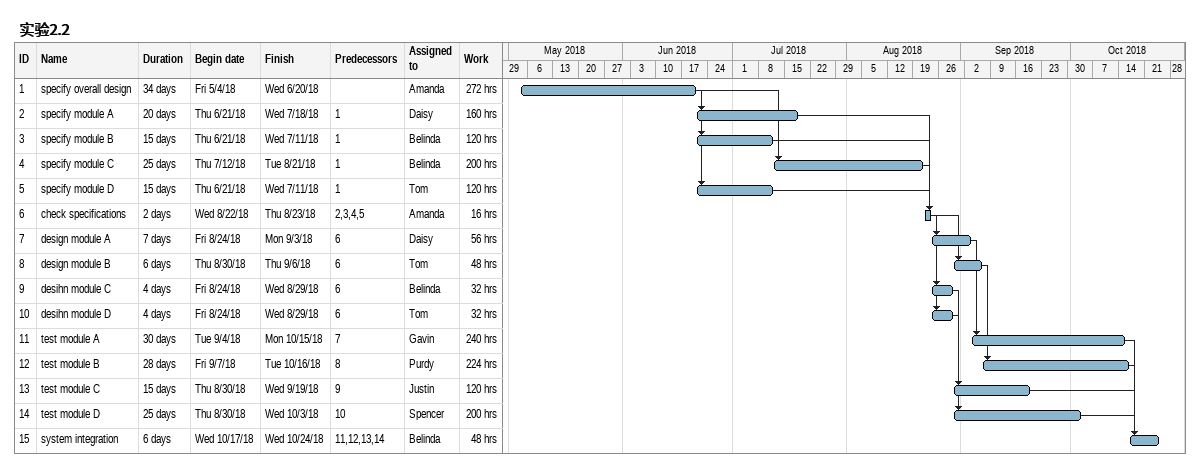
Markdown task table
实验2.2

| ID | Task | Duration | Start | Finish | Predecessors | Resources | Work (h) |
|---|---|---|---|---|---|---|---|
| 1 | specify overall design | 34d | 2018-05-04 | 2018-06-20 |  | Amanda | 272 |
| 2 | specify module A | 20d | 2018-06-21 | 2018-07-18 | 1 | Daisy | 160 |
| 3 | specify module B | 15d | 2018-06-21 | 2018-07-11 | 1 | Belinda | 120 |
| 4 | specify module C | 25d | 2018-07-12 | 2018-08-21 | 1 | Belinda | 200 |
| 5 | specify module D | 15d | 2018-06-21 | 2018-07-11 | 1 | Tom | 120 |
| 6 | check specifications | 2d | 2018-08-22 | 2018-08-23 | 2, 3, 4, 5 | Amanda | 16 |
| 7 | design module A | 7d | 2018-08-24 | 2018-09-03 | 6 | Daisy | 56 |
| 8 | design module B | 6d | 2018-08-30 | 2018-09-06 | 6 | Tom | 48 |
| 9 | desihn module C | 4d | 2018-08-24 | 2018-08-29 | 6 | Belinda | 32 |
| 10 | desihn module D | 4d | 2018-08-24 | 2018-08-29 | 6 | Tom | 32 |
| 11 | test module A | 30d | 2018-09-04 | 2018-10-15 | 7 | Gavin | 240 |
| 12 | test module B | 28d | 2018-09-07 | 2018-10-16 | 8 | Purdy | 224 |
| 13 | test module C | 15d | 2018-08-30 | 2018-09-19 | 9 | Justin | 120 |
| 14 | test module D | 25d | 2018-08-30 | 2018-10-03 | 10 | Spencer | 200 |
| 15 | system integration | 6d | 2018-10-17 | 2018-10-24 | 11, 12, 13, 14 | Belinda | 48 |
